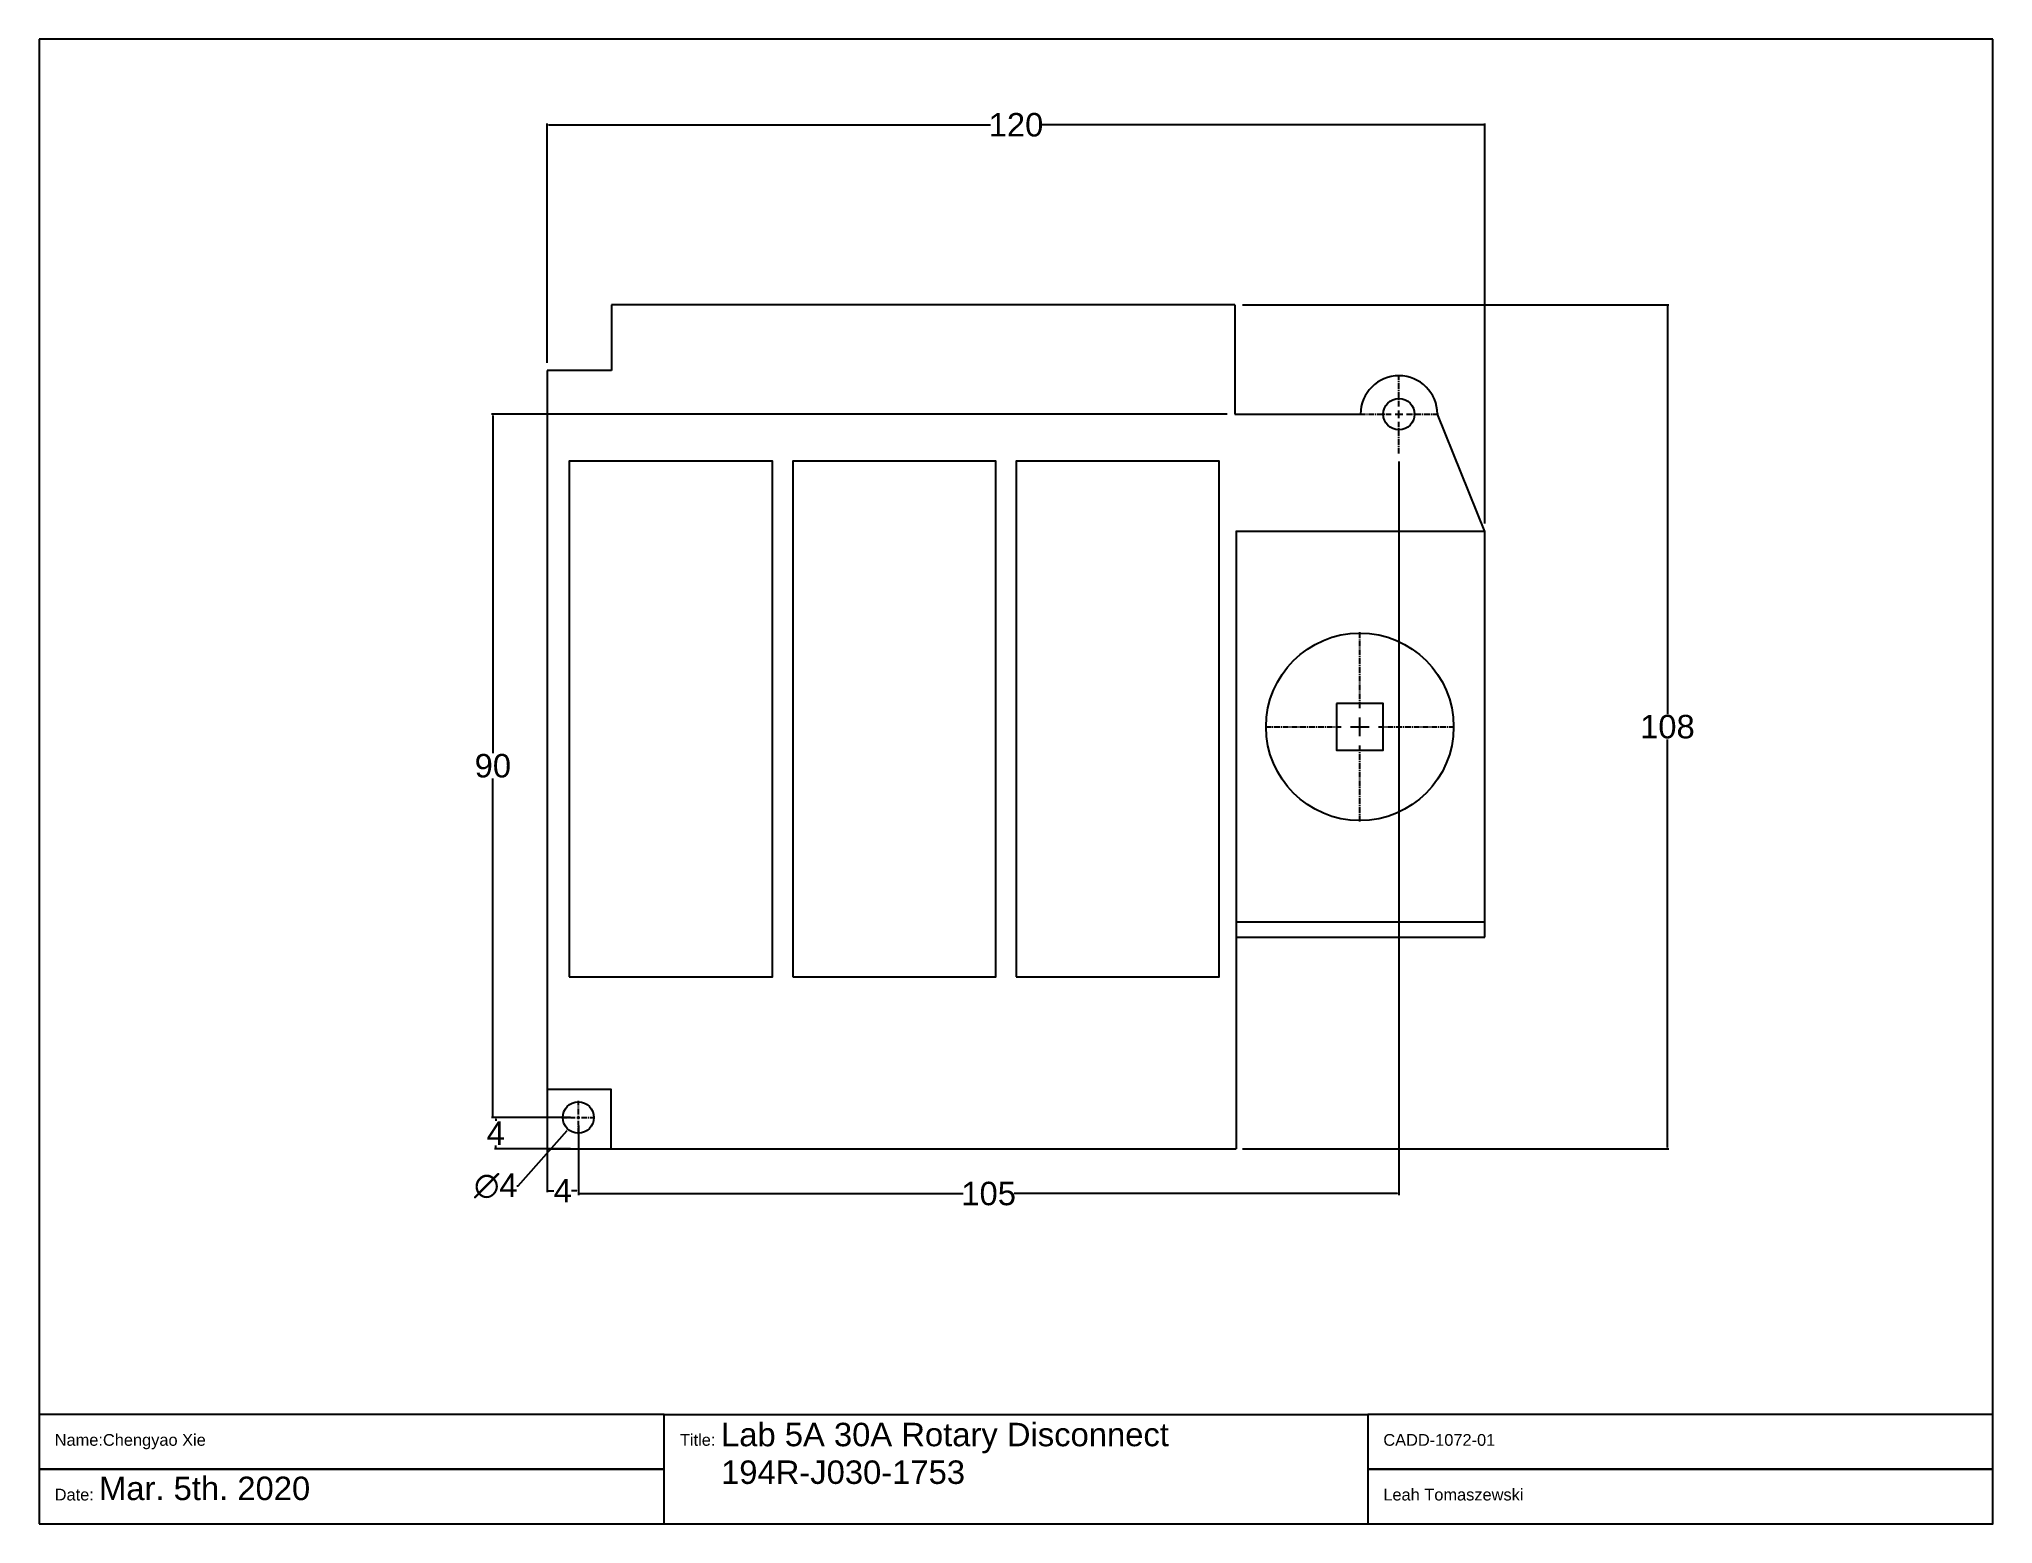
# Model space of a CAD drawing. Header units: millimetres. Extents: x -2 to 248, y -1 to 189.
import ezdxf

# ---------------------------------------------------------------- set-up
doc = ezdxf.new("R2010")
doc.units = ezdxf.units.MM
doc.header["$MEASUREMENT"] = 0
doc.linetypes.add('CENTER2', pattern=[1.125, 0.75, -0.125, 0.125, -0.125])
doc.layers.add('Dimentions', color=4, linetype='Continuous')
doc.styles.get("Standard").update_dxf_attribs({"font": 'arial.ttf'})
doc.dimstyles.get("Standard").update_dxf_attribs({"dimtxt": 3, "dimasz": 0.18, "dimexe": 0.18, "dimexo": 1, "dimgap": 0.09, "dimtad": 0, "dimtih": 1, "dimtoh": 1, "dimdec": 0, "dimzin": 0, "dimdsep": 46, "dimtxsty": 'Standard', "dimcen": 0.09, "dimadec": 0, "dimazin": 0, "dimtfac": 1, "dimtdec": 0, "dimtofl": 0, "dimtmove": 0, "dimatfit": 3, "dimfxl": 1, "dimtolj": 1, "dimtzin": 0, "dimarcsym": 0})

# ---------------------------------------------------------------- blocks, each defined once
blk = doc.blocks.new('Border_CXie')
for p, q in [((244.45, 187.58), (-5.55, 187.58)), ((-5.55, 187.58), (-5.55, -2.42)), ((74.45, 11.58), (164.45, 11.58))]:
    blk.add_line(p, q)
blk.add_lwpolyline([(-5.55, -2.42), (244.45, -2.42), (244.45, 187.58)])
for points in [[(-5.55, 4.58), (74.45, 4.58), (74.45, 11.58), (-5.55, 11.58)], [(164.45, 4.58), (244.45, 4.58), (244.45, 11.58), (164.45, 11.58)], [(-5.55, -2.42), (74.45, -2.42), (74.45, 4.58), (-5.55, 4.58)], [(164.45, -2.42), (244.45, -2.42), (244.45, 4.58), (164.45, 4.58)]]:
    blk.add_lwpolyline(points, close=True)
for s, p in [('Name:Chengyao Xie', (-3.55, 7.58)), ('Title:', (76.45, 7.58)), ('CADD-1072-01', (166.45, 7.58)), ('Date: ', (-3.55, 0.58)), ('Leah Tomaszewski', (166.45, 0.58))]:
    blk.add_text(s, height=1.5).set_placement(p)
blk = doc.blocks.new('*U2')
at = {"color": 0, "linetype": 'CENTER2', "transparency": 16777216}
for p, q in [((-2.12, 0), (-0.4, 0)), ((0, 0.4), (0, 2.12)), ((0.4, 0), (2.12, 0)), ((0, -2.12), (0, -0.4))]:
    blk.add_line(p, q, dxfattribs=at)
at = {"color": 0, "linetype": 'Continuous', "transparency": 16777216}
for p, q in [((-0.2, 0), (0.2, 0)), ((0, -0.2), (0, 0.2))]:
    blk.add_line(p, q, dxfattribs=at)
blk = doc.blocks.new('*U3')
at = {"layer": 'Dimentions', "color": 0, "linetype": 'CENTER2', "transparency": 16777216}
for p, q in [((0, 0.98), (0, 5.04)), ((-5.04, 0), (-0.98, 0)), ((0.98, 0), (5.04, 0)), ((0, -5.04), (0, -0.98))]:
    blk.add_line(p, q, dxfattribs=at)
at = {"layer": 'Dimentions', "color": 0, "linetype": 'Continuous', "transparency": 16777216}
for p, q in [((-0.49, 0), (0.49, 0)), ((0, -0.49), (0, 0.49))]:
    blk.add_line(p, q, dxfattribs=at)
blk = doc.blocks.new('*U4')
at = {"layer": 'Dimentions', "color": 0, "linetype": 'CENTER2', "transparency": 16777216}
for p, q in [((0, 2.4), (0, 12.12)), ((-12.12, 0), (-2.4, 0)), ((2.4, 0), (12.12, 0)), ((0, -12.12), (0, -2.4))]:
    blk.add_line(p, q, dxfattribs=at)
at = {"layer": 'Dimentions', "color": 0, "linetype": 'Continuous', "transparency": 16777216}
for p, q in [((-1.2, 0), (1.2, 0)), ((0, -1.2), (0, 1.2))]:
    blk.add_line(p, q, dxfattribs=at)
blk = doc.blocks.new('*D5')
at = {"layer": 'Defpoints', "color": 0, "transparency": 16777216}
for p in [(151, 155), (151, 47), (206.35, 47)]:
    blk.add_point(p, dxfattribs=at)
at = {"layer": 'Dimentions', "color": 0, "lineweight": -2, "transparency": 16777216}
for p, q in [((152, 155), (206.53, 155)), ((206.35, 154.82), (206.35, 102.62)), ((206.35, 47.18), (206.35, 99.38)), ((152, 47), (206.53, 47))]:
    blk.add_line(p, q, dxfattribs=at)
at = {"layer": 'Dimentions', "color": 0, "transparency": 16777216}
for points in [[(206.32, 154.82), (206.38, 154.82), (206.35, 155)], [(206.32, 47.18), (206.38, 47.18), (206.35, 47)]]:
    blk.add_solid(points, dxfattribs=at)
at = {"layer": 'Dimentions', "color": 0, "transparency": 16777216, "insert": (206.35, 101), "char_height": 3, "attachment_point": 5}
blk.add_mtext('\\A1;108', dxfattribs=at)
blk = doc.blocks.new('*D6')
at = {"layer": 'Defpoints', "color": 0, "transparency": 16777216}
for p in [(67, 51), (56.44, 47), (67, 47)]:
    blk.add_point(p, dxfattribs=at)
at = {"layer": 'Dimentions', "color": 0, "lineweight": -2, "transparency": 16777216}
for p, q in [((66, 51), (56.26, 51)), ((56.44, 50.82), (56.44, 50.59)), ((66, 47), (56.26, 47)), ((56.44, 47.18), (56.44, 47.41))]:
    blk.add_line(p, q, dxfattribs=at)
at = {"layer": 'Dimentions', "color": 0, "transparency": 16777216}
for points in [[(56.41, 50.82), (56.47, 50.82), (56.44, 51)], [(56.41, 47.18), (56.47, 47.18), (56.44, 47)]]:
    blk.add_solid(points, dxfattribs=at)
at = {"layer": 'Dimentions', "color": 0, "transparency": 16777216, "insert": (56.44, 49), "char_height": 3, "attachment_point": 5}
blk.add_mtext('\\A1;4', dxfattribs=at)
blk = doc.blocks.new('*D7')
at = {"layer": 'Defpoints', "color": 0, "transparency": 16777216}
for p in [(63, 51), (67, 51), (67, 41.64)]:
    blk.add_point(p, dxfattribs=at)
at = {"layer": 'Dimentions', "color": 0, "lineweight": -2, "transparency": 16777216}
for p, q in [((63, 50), (63, 41.46)), ((67, 50), (67, 41.46)), ((63.18, 41.64), (63.87, 41.64)), ((66.82, 41.64), (66.13, 41.64))]:
    blk.add_line(p, q, dxfattribs=at)
at = {"layer": 'Dimentions', "color": 0, "transparency": 16777216}
for points in [[(63.18, 41.67), (63.18, 41.61), (63, 41.64)], [(66.82, 41.67), (66.82, 41.61), (67, 41.64)]]:
    blk.add_solid(points, dxfattribs=at)
at = {"layer": 'Dimentions', "color": 0, "transparency": 16777216, "insert": (65, 41.64), "char_height": 3, "attachment_point": 5}
blk.add_mtext('\\A1;4', dxfattribs=at)
blk = doc.blocks.new('*D8')
at = {"layer": 'Defpoints', "color": 0, "transparency": 16777216}
for p in [(68.32, 52.5), (65.68, 49.5)]:
    blk.add_point(p, dxfattribs=at)
at = {"layer": 'Dimentions', "color": 0, "lineweight": -2, "transparency": 16777216}
for p, q in [((66.91, 51), (67.09, 51)), ((67, 50.91), (67, 51.09)), ((59.32, 42.25), (65.56, 49.36)), ((59.14, 42.25), (59.32, 42.25))]:
    blk.add_line(p, q, dxfattribs=at)
at = {"layer": 'Dimentions', "color": 0, "transparency": 16777216}
blk.add_solid([(65.54, 49.38), (65.58, 49.34), (65.68, 49.5)], dxfattribs=at)
at = {"layer": 'Dimentions', "color": 0, "transparency": 16777216, "insert": (56.44, 42.25), "char_height": 3, "attachment_point": 5}
blk.add_mtext('\\A1;∅4', dxfattribs=at)
blk = doc.blocks.new('*D9')
at = {"layer": 'Defpoints', "color": 0, "transparency": 16777216}
for p in [(183, 178.02), (63, 146.58), (183, 126)]:
    blk.add_point(p, dxfattribs=at)
at = {"layer": 'Dimentions', "color": 0, "lineweight": -2, "transparency": 16777216}
for p, q in [((63, 147.58), (63, 178.2)), ((63.18, 178.02), (119.74, 178.02)), ((182.82, 178.02), (126.26, 178.02)), ((183, 127), (183, 178.2))]:
    blk.add_line(p, q, dxfattribs=at)
at = {"layer": 'Dimentions', "color": 0, "transparency": 16777216}
for points in [[(63.18, 178.05), (63.18, 177.99), (63, 178.02)], [(182.82, 178.05), (182.82, 177.99), (183, 178.02)]]:
    blk.add_solid(points, dxfattribs=at)
at = {"layer": 'Dimentions', "color": 0, "transparency": 16777216, "insert": (123, 178.02), "char_height": 3, "attachment_point": 5}
blk.add_mtext('\\A1;120', dxfattribs=at)
blk = doc.blocks.new('*D10')
at = {"layer": 'Defpoints', "color": 0, "transparency": 16777216}
for p in [(56.06, 141), (151, 141), (67, 51)]:
    blk.add_point(p, dxfattribs=at)
at = {"layer": 'Dimentions', "color": 0, "lineweight": -2, "transparency": 16777216}
for p, q in [((150, 141), (55.88, 141)), ((56.06, 140.82), (56.06, 97.62)), ((56.06, 51.18), (56.06, 94.38)), ((66, 51), (55.88, 51))]:
    blk.add_line(p, q, dxfattribs=at)
at = {"layer": 'Dimentions', "color": 0, "transparency": 16777216}
for points in [[(56.03, 140.82), (56.09, 140.82), (56.06, 141)], [(56.03, 51.18), (56.09, 51.18), (56.06, 51)]]:
    blk.add_solid(points, dxfattribs=at)
at = {"layer": 'Dimentions', "color": 0, "transparency": 16777216, "insert": (56.06, 96), "char_height": 3, "attachment_point": 5}
blk.add_mtext('\\A1;90', dxfattribs=at)
blk = doc.blocks.new('*D11')
at = {"layer": 'Defpoints', "color": 0, "transparency": 16777216}
for p in [(172, 135.96), (67, 51), (172, 41.26)]:
    blk.add_point(p, dxfattribs=at)
at = {"layer": 'Dimentions', "color": 0, "lineweight": -2, "transparency": 16777216}
for p, q in [((172, 134.96), (172, 41.08)), ((67, 50), (67, 41.08)), ((67.18, 41.26), (116.23, 41.26)), ((171.82, 41.26), (122.77, 41.26))]:
    blk.add_line(p, q, dxfattribs=at)
at = {"layer": 'Dimentions', "color": 0, "transparency": 16777216}
for points in [[(67.18, 41.29), (67.18, 41.23), (67, 41.26)], [(171.82, 41.29), (171.82, 41.23), (172, 41.26)]]:
    blk.add_solid(points, dxfattribs=at)
at = {"layer": 'Dimentions', "color": 0, "transparency": 16777216, "insert": (119.5, 41.26), "char_height": 3, "attachment_point": 5}
blk.add_mtext('\\A1;105', dxfattribs=at)

msp = doc.modelspace()

# ---------------------------------------------------------------- linework, layer by layer
for p, q in [((71.23, 155), (71.23, 146.58)), ((151, 155), (71.23, 155)), ((151, 155), (151, 141)), ((71.23, 146.58), (63, 146.58)), ((63, 146.58), (63, 47)), ((151, 141), (167.08, 141)), ((183, 126), (176.92, 141)), ((151.16, 126.06), (151.16, 76.06)), ((183, 126), (151.18, 126)), ((183, 74.06), (183, 126)), ((151.16, 76.06), (183, 76.06)), ((151.16, 76.06), (151.16, 74.06)), ((151.16, 74.06), (183, 74.06)), ((151.16, 74.06), (151.16, 47)), ((63, 47), (151.16, 47))]:
    msp.add_line(p, q)
for points in [[(65.83, 69), (91.83, 69), (91.83, 135), (65.83, 135)], [(94.44, 69), (120.44, 69), (120.44, 135), (94.44, 135)], [(123, 69), (149, 69), (149, 135), (123, 135)], [(164, 104), (164, 98), (170, 98), (170, 104)], [(63, 47), (71.22, 47), (71.22, 54.57), (63, 54.57)]]:
    msp.add_lwpolyline(points, close=True)
for centre, radius in [((172, 141), 2), ((167, 101), 12), ((67, 51), 2)]:
    msp.add_circle(centre, radius)
msp.add_arc((172, 141), 4.92, 0, 180)

# ---------------------------------------------------------------- block references
msp.add_blockref('Border_CXie', (3.55, 1.42))
at = {"linetype": 'CENTER2'}
msp.add_blockref('*U2', (67, 51), dxfattribs=at)
at = {"layer": 'Dimentions', "linetype": 'CENTER2'}
for name, p in [('*U3', (172, 141)), ('*U4', (167, 101))]:
    msp.add_blockref(name, p, dxfattribs=at)

# ---------------------------------------------------------------- texts
for s, p in [('Lab 5A 30A Rotary Disconnect', (85.26, 8.94)), ('Mar. 5th. 2020', (5.67, 2.05)), ('194R-J030-1753', (85.26, 4.12))]:
    msp.add_text(s, height=3).set_placement(p)

# ---------------------------------------------------------------- dimensions: what is measured, and where the dimension line sits
at = {"layer": 'Dimentions'}
for base, p1, p2, picture, middle in [((183, 178.02), (63, 146.58), (183, 126), '*D9', (123, 178.02)), ((172, 41.26), (67, 51), (172, 135.96), '*D11', (119.5, 41.26)), ((67, 41.64), (63, 51), (67, 51), '*D7', (65, 41.64))]:
    dim = msp.add_linear_dim(base=base, p1=p1, p2=p2, dimstyle='Standard', dxfattribs=at)
    dim.commit()
    dim.dimension.update_dxf_attribs({"geometry": picture, "text_midpoint": middle})
for base, p1, p2, picture, middle in [((206.35, 47), (151, 155), (151, 47), '*D5', (206.35, 101)), ((56.06, 141), (67, 51), (151, 141), '*D10', (56.06, 96)), ((56.44, 47), (67, 51), (67, 47), '*D6', (56.44, 49))]:
    dim = msp.add_linear_dim(base=base, p1=p1, p2=p2, angle=90, dimstyle='Standard', dxfattribs=at)
    dim.commit()
    dim.dimension.update_dxf_attribs({"geometry": picture, "text_midpoint": middle})
dim = msp.add_diameter_dim_2p(p1=(68.32, 52.5), p2=(65.68, 49.5), dimstyle='Standard', dxfattribs=at)
dim.commit()
dim.dimension.update_dxf_attribs({"geometry": '*D8', "text_midpoint": (56.44, 42.25), "dimtype": 163})

doc.saveas('drawing.dxf')
